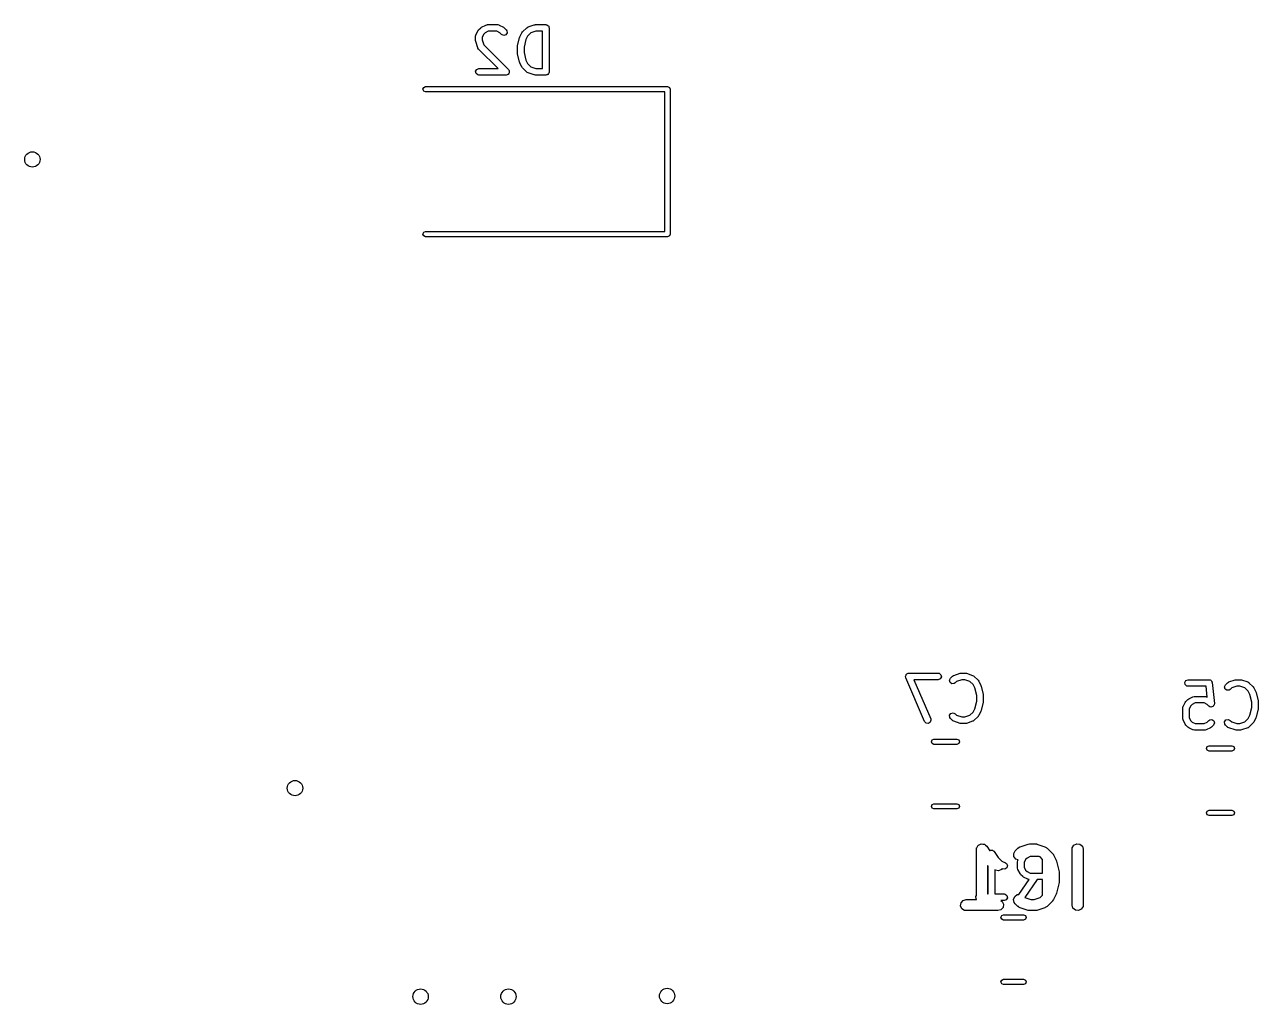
# Model space of a CAD drawing. Extents: x 0.32 to 2.87, y 0.28 to 2.12.
# Drawn here: x 0.393 to 1.499, y 1.242 to 2.121 of the extents above; entities that cross this region are included whole.
import ezdxf

# ---------------------------------------------------------------- set-up
doc = ezdxf.new("R2010")
doc.units = 0
doc.header["$MEASUREMENT"] = 0
doc.layers.add('BLACK', color=7, linetype='CONTINUOUS')

msp = doc.modelspace()

# ---------------------------------------------------------------- linework, layer by layer
at = {"layer": 'BLACK', "linetype": 'CONTINUOUS'}
for p, q in [((0.797626, 2.11174), (0.799501, 2.11549)), ((0.799501, 2.11549), (0.800027, 2.1162)), ((0.800027, 2.1162), (0.800054, 2.11626)), ((0.800054, 2.11626), (0.801929, 2.11813)), ((0.801929, 2.11813), (0.802652, 2.11864)), ((0.802652, 2.11864), (0.802696, 2.11869)), ((0.802696, 2.11869), (0.806446, 2.12056)), ((0.804569, 2.11242), (0.80322, 2.10972)), ((0.805766, 2.11362), (0.804569, 2.11242)), ((0.808463, 2.11497), (0.805766, 2.11362)), ((0.806446, 2.12056), (0.807429, 2.12085)), ((0.807429, 2.12085), (0.8076, 2.12081)), ((0.8076, 2.12081), (0.807766, 2.12087)), ((0.807766, 2.12087), (0.81714, 2.12087)), ((0.816443, 2.11497), (0.808463, 2.11497)), ((0.81914, 2.11362), (0.816443, 2.11497)), ((0.81714, 2.12087), (0.81815, 2.1207)), ((0.81815, 2.1207), (0.818285, 2.12058)), ((0.818285, 2.12058), (0.818461, 2.12056)), ((0.818461, 2.12056), (0.82221, 2.11869)), ((0.820676, 2.11208), (0.81914, 2.11362)), ((0.82221, 2.11869), (0.822919, 2.11816)), ((0.822919, 2.11816), (0.822977, 2.11813)), ((0.822977, 2.11813), (0.824852, 2.11626)), ((0.825616, 2.11341), (0.824458, 2.11175)), ((0.824852, 2.11626), (0.82544, 2.11542)), ((0.82544, 2.11542), (0.825616, 2.11341)), ((0.836996, 2.10987), (0.838871, 2.11362)), ((0.838871, 2.11362), (0.839397, 2.11433)), ((0.839397, 2.11433), (0.839424, 2.11438)), ((0.839424, 2.11438), (0.843174, 2.11813)), ((0.843174, 2.11813), (0.844014, 2.11872)), ((0.846856, 2.11346), (0.843939, 2.11055)), ((0.844014, 2.11872), (0.84419, 2.11874)), ((0.84419, 2.11874), (0.844328, 2.11885)), ((0.844328, 2.11885), (0.849952, 2.12072)), ((0.851365, 2.11497), (0.846856, 2.11346)), ((0.849952, 2.12072), (0.850825, 2.12085)), ((0.850825, 2.12085), (0.850886, 2.12087)), ((0.850886, 2.12087), (0.86026, 2.12087)), ((0.857307, 2.11497), (0.851365, 2.11497)), ((0.857307, 2.0815), (0.857307, 2.11497)), ((0.86026, 2.12087), (0.860643, 2.12081)), ((0.860643, 2.12081), (0.860772, 2.12083)), ((0.860772, 2.12083), (0.860886, 2.12076)), ((0.860886, 2.12076), (0.86127, 2.1207)), ((0.86127, 2.1207), (0.861857, 2.1202)), ((0.861857, 2.1202), (0.862522, 2.11982)), ((0.862522, 2.11982), (0.862613, 2.11957)), ((0.862613, 2.11957), (0.862817, 2.1194)), ((0.862817, 2.1194), (0.86295, 2.11864)), ((0.86295, 2.11864), (0.863212, 2.11792)), ((0.863212, 2.11792), (0.863212, 2.07855)), ((0.797314, 2.11042), (0.797492, 2.11143)), ((0.797314, 2.10667), (0.797314, 2.11042)), ((0.797336, 2.10661), (0.797314, 2.10667)), ((0.797466, 2.10574), (0.797336, 2.10661)), ((0.799341, 2.10011), (0.797466, 2.10574)), ((0.797492, 2.11143), (0.797606, 2.11157)), ((0.797606, 2.11157), (0.797626, 2.11174)), ((0.80322, 2.10972), (0.80322, 2.10715)), ((0.80322, 2.10715), (0.804723, 2.10264)), ((0.804723, 2.10264), (0.826727, 2.08064)), ((0.822507, 2.11123), (0.820676, 2.11208)), ((0.824458, 2.11175), (0.822507, 2.11123)), ((0.83481, 2.10105), (0.834912, 2.10163)), ((0.834898, 2.10176), (0.836773, 2.10926)), ((0.834912, 2.10163), (0.834898, 2.10176)), ((0.836773, 2.10926), (0.83698, 2.10973)), ((0.83698, 2.10973), (0.836996, 2.10987)), ((0.842423, 2.10752), (0.840715, 2.10068)), ((0.843939, 2.11055), (0.842423, 2.10752)), ((0.79945, 2.09998), (0.799341, 2.10011)), ((0.799466, 2.0998), (0.79945, 2.09998)), ((0.800054, 2.09896), (0.799466, 2.0998)), ((0.81751, 2.0815), (0.800054, 2.09896)), ((0.83481, 2.09542), (0.83481, 2.10105)), ((0.834856, 2.0953), (0.83481, 2.09542)), ((0.834898, 2.09471), (0.834856, 2.0953)), ((0.836773, 2.08721), (0.834898, 2.09471)), ((0.840715, 2.10068), (0.840715, 2.09579)), ((0.840715, 2.09579), (0.842423, 2.08895)), ((0.797359, 2.07906), (0.798369, 2.08081)), ((0.79771, 2.07707), (0.797359, 2.07906)), ((0.798369, 2.08081), (0.800267, 2.0815)), ((0.800267, 2.0815), (0.81751, 2.0815)), ((0.826727, 2.08064), (0.827097, 2.08011)), ((0.827097, 2.08011), (0.827196, 2.08003)), ((0.827196, 2.08003), (0.82721, 2.07995)), ((0.82721, 2.07995), (0.827315, 2.0798)), ((0.827315, 2.0798), (0.827393, 2.07891)), ((0.836851, 2.08709), (0.836773, 2.08721)), ((0.836996, 2.0866), (0.836851, 2.08709)), ((0.838871, 2.08285), (0.836996, 2.0866)), ((0.838918, 2.08281), (0.838871, 2.08285)), ((0.839424, 2.08209), (0.838918, 2.08281)), ((0.843174, 2.07834), (0.839424, 2.08209)), ((0.842423, 2.08895), (0.843939, 2.08592)), ((0.843939, 2.08592), (0.846857, 2.08301)), ((0.846857, 2.08301), (0.851365, 2.0815)), ((0.851365, 2.0815), (0.857307, 2.0815)), ((0.799257, 2.07578), (0.79771, 2.07707)), ((0.800267, 2.0756), (0.799257, 2.07578)), ((0.824639, 2.0756), (0.800267, 2.0756)), ((0.825474, 2.0759), (0.824639, 2.0756)), ((0.826333, 2.07613), (0.825474, 2.0759)), ((0.82641, 2.07624), (0.826333, 2.07613)), ((0.826537, 2.07629), (0.82641, 2.07624)), ((0.826981, 2.07706), (0.826537, 2.07629)), ((0.827491, 2.07779), (0.826981, 2.07706)), ((0.827393, 2.07891), (0.827547, 2.07804)), ((0.827547, 2.07804), (0.827479, 2.07792)), ((0.827479, 2.07792), (0.827491, 2.07779)), ((0.843334, 2.07826), (0.843174, 2.07834)), ((0.843426, 2.07811), (0.843334, 2.07826)), ((0.844328, 2.07762), (0.843426, 2.07811)), ((0.849952, 2.07575), (0.844328, 2.07762)), ((0.850016, 2.07575), (0.849952, 2.07575)), ((0.850886, 2.0756), (0.850016, 2.07575)), ((0.86026, 2.0756), (0.850886, 2.0756)), ((0.86098, 2.07586), (0.86026, 2.0756)), ((0.861736, 2.07599), (0.86098, 2.07586)), ((0.861907, 2.0762), (0.861736, 2.07599)), ((0.862158, 2.07629), (0.861907, 2.0762)), ((0.862541, 2.07695), (0.862158, 2.07629)), ((0.863034, 2.07754), (0.862541, 2.07695)), ((0.863102, 2.07792), (0.863034, 2.07754)), ((0.863168, 2.07804), (0.863102, 2.07792)), ((0.863212, 2.07855), (0.863145, 2.07817)), ((0.863145, 2.07817), (0.863168, 2.07804)), ((0.750098, 2.06299), (0.75079, 2.06466)), ((0.75079, 2.06132), (0.750098, 2.06299)), ((0.75079, 2.06466), (0.752461, 2.06535)), ((0.752461, 2.06063), (0.75079, 2.06132)), ((0.752461, 2.06535), (0.96939, 2.06535)), ((0.967028, 2.06063), (0.752461, 2.06063)), ((0.967028, 1.93543), (0.967028, 2.06063)), ((0.96939, 2.06535), (0.97106, 2.06466)), ((0.97106, 2.06466), (0.971752, 2.06299)), ((0.971752, 2.06299), (0.971752, 1.93307)), ((0.75079, 1.93474), (0.752461, 1.93543)), ((0.752461, 1.93543), (0.967028, 1.93543)), ((0.750098, 1.93307), (0.75079, 1.93474)), ((0.75079, 1.9314), (0.750098, 1.93307)), ((0.752461, 1.93071), (0.75079, 1.9314)), ((0.96939, 1.93071), (0.752461, 1.93071)), ((0.97106, 1.9314), (0.96939, 1.93071)), ((0.971752, 1.93307), (0.97106, 1.9314)), ((1.18279, 1.53694), (1.18313, 1.53753)), ((1.18313, 1.53753), (1.18333, 1.53819)), ((1.18333, 1.53819), (1.18362, 1.53838)), ((1.18362, 1.53838), (1.1838, 1.53869)), ((1.1838, 1.53869), (1.18444, 1.53892)), ((1.18444, 1.53892), (1.18502, 1.5393)), ((1.18502, 1.5393), (1.18537, 1.53926)), ((1.18537, 1.53926), (1.1857, 1.53938)), ((1.1857, 1.53938), (1.21194, 1.53938)), ((1.21194, 1.53938), (1.21295, 1.5392)), ((1.21295, 1.5392), (1.2145, 1.5379)), ((1.2145, 1.5379), (1.21485, 1.53591)), ((1.22485, 1.53664), (1.22569, 1.53723)), ((1.22569, 1.53723), (1.22587, 1.53724)), ((1.22587, 1.53724), (1.22601, 1.53735)), ((1.22601, 1.53735), (1.23163, 1.53923)), ((1.23163, 1.53923), (1.2325, 1.53936)), ((1.2325, 1.53936), (1.23256, 1.53938)), ((1.23256, 1.53938), (1.23631, 1.53938)), ((1.23631, 1.53938), (1.23718, 1.53922)), ((1.23718, 1.53922), (1.23725, 1.53923)), ((1.23725, 1.53923), (1.24287, 1.53735)), ((1.24287, 1.53735), (1.24377, 1.53686)), ((1.18275, 1.53626), (1.18285, 1.53659)), ((1.18298, 1.53526), (1.18275, 1.53626)), ((1.18285, 1.53659), (1.18279, 1.53694)), ((1.19985, 1.49589), (1.18298, 1.53526)), ((1.21194, 1.53347), (1.19017, 1.53347)), ((1.19017, 1.53347), (1.20528, 1.49822)), ((1.21384, 1.53416), (1.21194, 1.53347)), ((1.21485, 1.53591), (1.21384, 1.53416)), ((1.22212, 1.53293), (1.22298, 1.53476)), ((1.22265, 1.53098), (1.22212, 1.53293)), ((1.2243, 1.52982), (1.22265, 1.53098)), ((1.22298, 1.53476), (1.22485, 1.53664)), ((1.22631, 1.53), (1.2243, 1.52982)), ((1.22715, 1.53059), (1.22631, 1.53)), ((1.22854, 1.53197), (1.22715, 1.53059)), ((1.23304, 1.53347), (1.22854, 1.53197)), ((1.23584, 1.53347), (1.23304, 1.53347)), ((1.24034, 1.53197), (1.23584, 1.53347)), ((1.24326, 1.52905), (1.24034, 1.53197)), ((1.24478, 1.52602), (1.24326, 1.52905)), ((1.24377, 1.53686), (1.24387, 1.53671)), ((1.24387, 1.53671), (1.24403, 1.53664)), ((1.24403, 1.53664), (1.24778, 1.53289)), ((1.24778, 1.53289), (1.24828, 1.53216)), ((1.24828, 1.53216), (1.24833, 1.53212)), ((1.24833, 1.53212), (1.2502, 1.52837)), ((1.2502, 1.52837), (1.25035, 1.52788)), ((1.25035, 1.52788), (1.25043, 1.52777)), ((1.25043, 1.52777), (1.2523, 1.52027)), ((1.43309, 1.53103), (1.4341, 1.53278)), ((1.43344, 1.52904), (1.43309, 1.53103)), ((1.43499, 1.52774), (1.43344, 1.52904)), ((1.4341, 1.53278), (1.436, 1.53347)), ((1.436, 1.52757), (1.43499, 1.52774)), ((1.436, 1.53347), (1.45475, 1.53347)), ((1.45208, 1.52757), (1.436, 1.52757)), ((1.45305, 1.51779), (1.45208, 1.52757)), ((1.45475, 1.53347), (1.4549, 1.53344)), ((1.4549, 1.53344), (1.45497, 1.53346)), ((1.45497, 1.53346), (1.45508, 1.53341)), ((1.45508, 1.53341), (1.45576, 1.53329)), ((1.45576, 1.53329), (1.45624, 1.53289)), ((1.45624, 1.53289), (1.45681, 1.53263)), ((1.45681, 1.53263), (1.45699, 1.53226)), ((1.45699, 1.53226), (1.4573, 1.532)), ((1.4573, 1.532), (1.45741, 1.53138)), ((1.45741, 1.53138), (1.45769, 1.53081)), ((1.45769, 1.53081), (1.45956, 1.51207)), ((1.46868, 1.52703), (1.46953, 1.52886)), ((1.4692, 1.52508), (1.46868, 1.52703)), ((1.46953, 1.52886), (1.47141, 1.53073)), ((1.47141, 1.53073), (1.47225, 1.53132)), ((1.47225, 1.53132), (1.47242, 1.53134)), ((1.47242, 1.53134), (1.47256, 1.53145)), ((1.47256, 1.53145), (1.47819, 1.53332)), ((1.47509, 1.52606), (1.47371, 1.52468)), ((1.4796, 1.52757), (1.47509, 1.52606)), ((1.47819, 1.53332), (1.47906, 1.53345)), ((1.47906, 1.53345), (1.47912, 1.53347)), ((1.47912, 1.53347), (1.48287, 1.53347)), ((1.48239, 1.52757), (1.4796, 1.52757)), ((1.4869, 1.52606), (1.48239, 1.52757)), ((1.48287, 1.53347), (1.48374, 1.53332)), ((1.48374, 1.53332), (1.4838, 1.53332)), ((1.4838, 1.53332), (1.48943, 1.53145)), ((1.48982, 1.52315), (1.4869, 1.52606)), ((1.48943, 1.53145), (1.49033, 1.53096)), ((1.49033, 1.53096), (1.49042, 1.53081)), ((1.49042, 1.53081), (1.49058, 1.53073)), ((1.49058, 1.53073), (1.49433, 1.52698)), ((1.49433, 1.52698), (1.49484, 1.52626)), ((1.49484, 1.52626), (1.49488, 1.52622)), ((1.49488, 1.52622), (1.49676, 1.52247)), ((1.24648, 1.51919), (1.24478, 1.52602)), ((1.24648, 1.51429), (1.24648, 1.51919)), ((1.2523, 1.52027), (1.25234, 1.51968)), ((1.25234, 1.51968), (1.25239, 1.51955)), ((1.25239, 1.51955), (1.25239, 1.51393)), ((1.43391, 1.51386), (1.43579, 1.51573)), ((1.43579, 1.51573), (1.43651, 1.51624)), ((1.43651, 1.51624), (1.43655, 1.51629)), ((1.43655, 1.51629), (1.4403, 1.51816)), ((1.4403, 1.51816), (1.44129, 1.51845)), ((1.44129, 1.51845), (1.44146, 1.51841)), ((1.44146, 1.51841), (1.44162, 1.51847)), ((1.44162, 1.51847), (1.451, 1.51847)), ((1.451, 1.51847), (1.45201, 1.5183)), ((1.45201, 1.5183), (1.45214, 1.51818)), ((1.45214, 1.51818), (1.45232, 1.51816)), ((1.45232, 1.51816), (1.45305, 1.51779)), ((1.47086, 1.52392), (1.4692, 1.52508)), ((1.47287, 1.52409), (1.47086, 1.52392)), ((1.47371, 1.52468), (1.47287, 1.52409)), ((1.49133, 1.52011), (1.48982, 1.52315)), ((1.49304, 1.51328), (1.49133, 1.52011)), ((1.49676, 1.52247), (1.4969, 1.52198)), ((1.4969, 1.52198), (1.49698, 1.52186)), ((1.49698, 1.52186), (1.49886, 1.51436)), ((1.24034, 1.50151), (1.24326, 1.50443)), ((1.24326, 1.50443), (1.24478, 1.50746)), ((1.24478, 1.50746), (1.24648, 1.51429)), ((1.2502, 1.50511), (1.24833, 1.50136)), ((1.25022, 1.50525), (1.2502, 1.50511)), ((1.25043, 1.50571), (1.25022, 1.50525)), ((1.2523, 1.51321), (1.25043, 1.50571)), ((1.25239, 1.51393), (1.25229, 1.51335)), ((1.25229, 1.51335), (1.2523, 1.51321)), ((1.43117, 1.50802), (1.43135, 1.50903)), ((1.43117, 1.49865), (1.43117, 1.50802)), ((1.43135, 1.50903), (1.43146, 1.50917)), ((1.43146, 1.50917), (1.43148, 1.50934)), ((1.43148, 1.50934), (1.43336, 1.51309)), ((1.43336, 1.51309), (1.43389, 1.5138)), ((1.43389, 1.5138), (1.43391, 1.51386)), ((1.43843, 1.51002), (1.43708, 1.50732)), ((1.43708, 1.50732), (1.43708, 1.49934)), ((1.43962, 1.51122), (1.43843, 1.51002)), ((1.44232, 1.51257), (1.43962, 1.51122)), ((1.4503, 1.51257), (1.44232, 1.51257)), ((1.453, 1.51122), (1.4503, 1.51257)), ((1.45453, 1.50968), (1.453, 1.51122)), ((1.45455, 1.50968), (1.45453, 1.50968)), ((1.45456, 1.50966), (1.45455, 1.50968)), ((1.45547, 1.50925), (1.45456, 1.50966)), ((1.45637, 1.50883), (1.45547, 1.50925)), ((1.45638, 1.50883), (1.45637, 1.50883)), ((1.4564, 1.50883), (1.45638, 1.50883)), ((1.45736, 1.5091), (1.4564, 1.50883)), ((1.45832, 1.50935), (1.45736, 1.5091)), ((1.45833, 1.50937), (1.45832, 1.50935)), ((1.45835, 1.50937), (1.45833, 1.50937)), ((1.45891, 1.5102), (1.45835, 1.50937)), ((1.45947, 1.51101), (1.45891, 1.5102)), ((1.45948, 1.51104), (1.45947, 1.51103)), ((1.45947, 1.51103), (1.45947, 1.51101)), ((1.45956, 1.51207), (1.45948, 1.51104)), ((1.49133, 1.50155), (1.49304, 1.50839)), ((1.49304, 1.50839), (1.49304, 1.51328)), ((1.49886, 1.50731), (1.49698, 1.49981)), ((1.49895, 1.50802), (1.49884, 1.50744)), ((1.49884, 1.50744), (1.49886, 1.50731)), ((1.49886, 1.51436), (1.4989, 1.51377)), ((1.4989, 1.51377), (1.49895, 1.51365)), ((1.49895, 1.51365), (1.49895, 1.50802)), ((1.20124, 1.49442), (1.19985, 1.49589)), ((1.20324, 1.49418), (1.20124, 1.49442)), ((1.20493, 1.49529), (1.20324, 1.49418)), ((1.20552, 1.49722), (1.20493, 1.49529)), ((1.20528, 1.49822), (1.20552, 1.49722)), ((1.22221, 1.50157), (1.22337, 1.50322)), ((1.22239, 1.49956), (1.22221, 1.50157)), ((1.22298, 1.49872), (1.22239, 1.49956)), ((1.22485, 1.49684), (1.22298, 1.49872)), ((1.22337, 1.50322), (1.22532, 1.50375)), ((1.22501, 1.49677), (1.22485, 1.49684)), ((1.2251, 1.49662), (1.22501, 1.49677)), ((1.22601, 1.49613), (1.2251, 1.49662)), ((1.22532, 1.50375), (1.22715, 1.50289)), ((1.23163, 1.49425), (1.22601, 1.49613)), ((1.22715, 1.50289), (1.22854, 1.50151)), ((1.22854, 1.50151), (1.23304, 1.50001)), ((1.2317, 1.49425), (1.23163, 1.49425)), ((1.23256, 1.4941), (1.2317, 1.49425)), ((1.23631, 1.4941), (1.23256, 1.4941)), ((1.23304, 1.50001), (1.23584, 1.50001)), ((1.23584, 1.50001), (1.24034, 1.50151)), ((1.23637, 1.49412), (1.23631, 1.4941)), ((1.23725, 1.49425), (1.23637, 1.49412)), ((1.24287, 1.49613), (1.23725, 1.49425)), ((1.24301, 1.49624), (1.24287, 1.49613)), ((1.24319, 1.49625), (1.24301, 1.49624)), ((1.24403, 1.49684), (1.24319, 1.49625)), ((1.24778, 1.50059), (1.24403, 1.49684)), ((1.2478, 1.50065), (1.24778, 1.50059)), ((1.24833, 1.50136), (1.2478, 1.50065)), ((1.43123, 1.49848), (1.43117, 1.49865)), ((1.43119, 1.49831), (1.43123, 1.49848)), ((1.43148, 1.49733), (1.43119, 1.49831)), ((1.43336, 1.49358), (1.43148, 1.49733)), ((1.43341, 1.49353), (1.43336, 1.49358)), ((1.43391, 1.49281), (1.43341, 1.49353)), ((1.43708, 1.49934), (1.43843, 1.49665)), ((1.43843, 1.49665), (1.43962, 1.49545)), ((1.43962, 1.49545), (1.44232, 1.4941)), ((1.44232, 1.4941), (1.4503, 1.4941)), ((1.4503, 1.4941), (1.453, 1.49545)), ((1.453, 1.49545), (1.45453, 1.49699)), ((1.45453, 1.49699), (1.45537, 1.49757)), ((1.45537, 1.49757), (1.45739, 1.49775)), ((1.45739, 1.49775), (1.45904, 1.49659)), ((1.45956, 1.49464), (1.45871, 1.49281)), ((1.45904, 1.49659), (1.45956, 1.49464)), ((1.46877, 1.49566), (1.46993, 1.49732)), ((1.46894, 1.49365), (1.46877, 1.49566)), ((1.46953, 1.49281), (1.46894, 1.49365)), ((1.46993, 1.49732), (1.47188, 1.49784)), ((1.47188, 1.49784), (1.47371, 1.49699)), ((1.47371, 1.49699), (1.47509, 1.4956)), ((1.47509, 1.4956), (1.4796, 1.4941)), ((1.4796, 1.4941), (1.48239, 1.4941)), ((1.48239, 1.4941), (1.4869, 1.4956)), ((1.4869, 1.4956), (1.48982, 1.49852)), ((1.48982, 1.49852), (1.49133, 1.50155)), ((1.49433, 1.49469), (1.49058, 1.49094)), ((1.49436, 1.49474), (1.49433, 1.49469)), ((1.49488, 1.49545), (1.49436, 1.49474)), ((1.49676, 1.4992), (1.49488, 1.49545)), ((1.49677, 1.49934), (1.49676, 1.4992)), ((1.49698, 1.49981), (1.49677, 1.49934)), ((1.43579, 1.49094), (1.43391, 1.49281)), ((1.43585, 1.49091), (1.43579, 1.49094)), ((1.43655, 1.49038), (1.43585, 1.49091)), ((1.4403, 1.48851), (1.43655, 1.49038)), ((1.44048, 1.48849), (1.4403, 1.48851)), ((1.44061, 1.48837), (1.44048, 1.48849)), ((1.44162, 1.4882), (1.44061, 1.48837)), ((1.451, 1.4882), (1.44162, 1.4882)), ((1.45116, 1.48826), (1.451, 1.4882)), ((1.45134, 1.48822), (1.45116, 1.48826)), ((1.45232, 1.48851), (1.45134, 1.48822)), ((1.45607, 1.49038), (1.45232, 1.48851)), ((1.45611, 1.49043), (1.45607, 1.49038)), ((1.45684, 1.49094), (1.45611, 1.49043)), ((1.45871, 1.49281), (1.45684, 1.49094)), ((1.47141, 1.49094), (1.46953, 1.49281)), ((1.47157, 1.49086), (1.47141, 1.49094)), ((1.47166, 1.49071), (1.47157, 1.49086)), ((1.47256, 1.49022), (1.47166, 1.49071)), ((1.47819, 1.48835), (1.47256, 1.49022)), ((1.47825, 1.48835), (1.47819, 1.48835)), ((1.47912, 1.4882), (1.47825, 1.48835)), ((1.48287, 1.4882), (1.47912, 1.4882)), ((1.48293, 1.48822), (1.48287, 1.4882)), ((1.4838, 1.48835), (1.48293, 1.48822)), ((1.48943, 1.49022), (1.4838, 1.48835)), ((1.48957, 1.49033), (1.48943, 1.49022)), ((1.48974, 1.49035), (1.48957, 1.49033)), ((1.49058, 1.49094), (1.48974, 1.49035)), ((1.20586, 1.47776), (1.20655, 1.47943)), ((1.20655, 1.47609), (1.20586, 1.47776)), ((1.20655, 1.47943), (1.20822, 1.48012)), ((1.20822, 1.47539), (1.20655, 1.47609)), ((1.20822, 1.48012), (1.22879, 1.48012)), ((1.22879, 1.47539), (1.20822, 1.47539)), ((1.22879, 1.48012), (1.23046, 1.47943)), ((1.23046, 1.47609), (1.22879, 1.47539)), ((1.23046, 1.47943), (1.23115, 1.47776)), ((1.23115, 1.47776), (1.23046, 1.47609)), ((1.45241, 1.47185), (1.4531, 1.47352)), ((1.4531, 1.47018), (1.45241, 1.47185)), ((1.4531, 1.47352), (1.45477, 1.47421)), ((1.45477, 1.47421), (1.47534, 1.47421)), ((1.47534, 1.47421), (1.47701, 1.47352)), ((1.47701, 1.47352), (1.47771, 1.47185)), ((1.47771, 1.47185), (1.47701, 1.47018)), ((1.45477, 1.46949), (1.4531, 1.47018)), ((1.47534, 1.46949), (1.45477, 1.46949)), ((1.47701, 1.47018), (1.47534, 1.46949)), ((1.20586, 1.41988), (1.20655, 1.42155)), ((1.20655, 1.41821), (1.20586, 1.41988)), ((1.20655, 1.42155), (1.20822, 1.42224)), ((1.20822, 1.41752), (1.20655, 1.41821)), ((1.20822, 1.42224), (1.22879, 1.42224)), ((1.22879, 1.41752), (1.20822, 1.41752)), ((1.22879, 1.42224), (1.23046, 1.42155)), ((1.23046, 1.41821), (1.22879, 1.41752)), ((1.23046, 1.42155), (1.23115, 1.41988)), ((1.23115, 1.41988), (1.23046, 1.41821)), ((1.45241, 1.41398), (1.4531, 1.41565)), ((1.4531, 1.41565), (1.45477, 1.41634)), ((1.45477, 1.41634), (1.47534, 1.41634)), ((1.47534, 1.41634), (1.47701, 1.41565)), ((1.47701, 1.41565), (1.47771, 1.41398)), ((1.4531, 1.41231), (1.45241, 1.41398)), ((1.45477, 1.41161), (1.4531, 1.41231)), ((1.47534, 1.41161), (1.45477, 1.41161)), ((1.47701, 1.41231), (1.47534, 1.41161)), ((1.47771, 1.41398), (1.47701, 1.41231)), ((1.24628, 1.38133), (1.24646, 1.38258)), ((1.24646, 1.38265), (1.24648, 1.38268)), ((1.24646, 1.38258), (1.24646, 1.38265)), ((1.24648, 1.38268), (1.24649, 1.38273)), ((1.24649, 1.38273), (1.24723, 1.38389)), ((1.24723, 1.38389), (1.24795, 1.38505)), ((1.24795, 1.38505), (1.24799, 1.38507)), ((1.24799, 1.38507), (1.24801, 1.3851)), ((1.24801, 1.3851), (1.24925, 1.38567)), ((1.24925, 1.38567), (1.25049, 1.38626)), ((1.25049, 1.38626), (1.25053, 1.38626)), ((1.25053, 1.38626), (1.25057, 1.38628)), ((1.25057, 1.38628), (1.25193, 1.38608)), ((1.25193, 1.38608), (1.25328, 1.38591)), ((1.25328, 1.38591), (1.25332, 1.38588)), ((1.25332, 1.38588), (1.25336, 1.38587)), ((1.25336, 1.38587), (1.2544, 1.38498)), ((1.2544, 1.38498), (1.25544, 1.3841)), ((1.25544, 1.3841), (1.25814, 1.38005)), ((1.28108, 1.3801), (1.28346, 1.38248)), ((1.28346, 1.38248), (1.2846, 1.38333)), ((1.2846, 1.38333), (1.28505, 1.38343)), ((1.28505, 1.38343), (1.28542, 1.38369)), ((1.28542, 1.38369), (1.29256, 1.38607)), ((1.29256, 1.38607), (1.29396, 1.38632)), ((1.29396, 1.38632), (1.29405, 1.3863)), ((1.29405, 1.3863), (1.29414, 1.38633)), ((1.29414, 1.38633), (1.2989, 1.38633)), ((1.2989, 1.38633), (1.30031, 1.38612)), ((1.30031, 1.38612), (1.30039, 1.38607)), ((1.30039, 1.38607), (1.30048, 1.38607)), ((1.30048, 1.38607), (1.30763, 1.38369)), ((1.30763, 1.38369), (1.3089, 1.38305)), ((1.3089, 1.38305), (1.30918, 1.3827)), ((1.30918, 1.3827), (1.30958, 1.38248)), ((1.30958, 1.38248), (1.31434, 1.37772)), ((1.332, 1.38133), (1.3322, 1.38273)), ((1.3322, 1.38273), (1.33372, 1.3851)), ((1.33372, 1.3851), (1.33629, 1.38628)), ((1.33629, 1.38628), (1.33908, 1.38587)), ((1.33908, 1.38587), (1.3412, 1.38403)), ((1.3412, 1.38403), (1.342, 1.38133)), ((1.24628, 1.33994), (1.24628, 1.38133)), ((1.25814, 1.38005), (1.25837, 1.38032)), ((1.25837, 1.38032), (1.25853, 1.38035)), ((1.25853, 1.38035), (1.25866, 1.38047)), ((1.25866, 1.38047), (1.25951, 1.38052)), ((1.25951, 1.38052), (1.26036, 1.38067)), ((1.26036, 1.38067), (1.2605, 1.38059)), ((1.2605, 1.38059), (1.26067, 1.3806)), ((1.26067, 1.3806), (1.26136, 1.38009)), ((1.26136, 1.38009), (1.2621, 1.37966)), ((1.2621, 1.37966), (1.26216, 1.3795)), ((1.26216, 1.3795), (1.2623, 1.3794)), ((1.2623, 1.3794), (1.26589, 1.37402)), ((1.26589, 1.37402), (1.26909, 1.37082)), ((1.27973, 1.37763), (1.28108, 1.3801)), ((1.27993, 1.37482), (1.27973, 1.37763)), ((1.28162, 1.37256), (1.27993, 1.37482)), ((1.28357, 1.37183), (1.28162, 1.37256)), ((1.28314, 1.37026), (1.28331, 1.37127)), ((1.28331, 1.37127), (1.28343, 1.37141)), ((1.28343, 1.37141), (1.28345, 1.37158)), ((1.28345, 1.37158), (1.28357, 1.37183)), ((1.29039, 1.37226), (1.28904, 1.36957)), ((1.29159, 1.37346), (1.29039, 1.37226)), ((1.29429, 1.37481), (1.29159, 1.37346)), ((1.30264, 1.37481), (1.29429, 1.37481)), ((1.30335, 1.37457), (1.30264, 1.37481)), ((1.30563, 1.37229), (1.30335, 1.37457)), ((1.30563, 1.36009), (1.30563, 1.37229)), ((1.31434, 1.37772), (1.3152, 1.37658)), ((1.3152, 1.37658), (1.31522, 1.37649)), ((1.31522, 1.37649), (1.31528, 1.37642)), ((1.31528, 1.37642), (1.31766, 1.37166)), ((1.31766, 1.37166), (1.31795, 1.37079)), ((1.332, 1.33133), (1.332, 1.38133)), ((1.342, 1.38133), (1.342, 1.33133)), ((1.25689, 1.36627), (1.25628, 1.36687)), ((1.25628, 1.36687), (1.25628, 1.34135)), ((1.25689, 1.34135), (1.25689, 1.36627)), ((1.26333, 1.36257), (1.2628, 1.36284)), ((1.2628, 1.36284), (1.2628, 1.34135)), ((1.26611, 1.36207), (1.26333, 1.36257)), ((1.26871, 1.36315), (1.26611, 1.36207)), ((1.26936, 1.36408), (1.26871, 1.36315)), ((1.26909, 1.37082), (1.27241, 1.36916)), ((1.26977, 1.36387), (1.26936, 1.36408)), ((1.27178, 1.36364), (1.26977, 1.36387)), ((1.27346, 1.36476), (1.27178, 1.36364)), ((1.27241, 1.36916), (1.27324, 1.36854)), ((1.27324, 1.36854), (1.27404, 1.36669)), ((1.27404, 1.36669), (1.27346, 1.36476)), ((1.28314, 1.36464), (1.28314, 1.37026)), ((1.2832, 1.36447), (1.28314, 1.36464)), ((1.28316, 1.3643), (1.2832, 1.36447)), ((1.28345, 1.36332), (1.28316, 1.3643)), ((1.28532, 1.35957), (1.28345, 1.36332)), ((1.28904, 1.36957), (1.28904, 1.36534)), ((1.28904, 1.36534), (1.29039, 1.36264)), ((1.29039, 1.36264), (1.29159, 1.36144)), ((1.29159, 1.36144), (1.29429, 1.36009)), ((1.31795, 1.37079), (1.31804, 1.37063)), ((1.31804, 1.37063), (1.32042, 1.36111)), ((1.32042, 1.36111), (1.32053, 1.36003)), ((1.28422, 1.34087), (1.29355, 1.3542)), ((1.28537, 1.35953), (1.28532, 1.35957)), ((1.28588, 1.3588), (1.28537, 1.35953)), ((1.28775, 1.35693), (1.28588, 1.3588)), ((1.28781, 1.3569), (1.28775, 1.35693)), ((1.28852, 1.35637), (1.28781, 1.3569)), ((1.29227, 1.3545), (1.28852, 1.35637)), ((1.30075, 1.35419), (1.28957, 1.33821)), ((1.29244, 1.35448), (1.29227, 1.3545)), ((1.29258, 1.35437), (1.29244, 1.35448)), ((1.29355, 1.3542), (1.29258, 1.35437)), ((1.29429, 1.36009), (1.30563, 1.36009)), ((1.30563, 1.35419), (1.30075, 1.35419)), ((1.30563, 1.34037), (1.30563, 1.35419)), ((1.32042, 1.35154), (1.31804, 1.34202)), ((1.32057, 1.35275), (1.32042, 1.35168)), ((1.32042, 1.35168), (1.32042, 1.35154)), ((1.32053, 1.36003), (1.32057, 1.3599)), ((1.32057, 1.3599), (1.32057, 1.35275)), ((1.24569, 1.33891), (1.24628, 1.33994)), ((1.24604, 1.33692), (1.24569, 1.33891)), ((1.25628, 1.34135), (1.25689, 1.34135)), ((1.2628, 1.34135), (1.27109, 1.34135)), ((1.27109, 1.34135), (1.2721, 1.34117)), ((1.2721, 1.34117), (1.27365, 1.33987)), ((1.27365, 1.33987), (1.274, 1.33788)), ((1.27963, 1.33644), (1.28061, 1.33908)), ((1.28061, 1.33908), (1.28287, 1.34077)), ((1.28287, 1.34077), (1.28422, 1.34087)), ((1.28957, 1.33821), (1.2897, 1.33808)), ((1.2897, 1.33808), (1.29495, 1.33633)), ((1.29809, 1.33633), (1.30335, 1.33808)), ((1.30335, 1.33808), (1.30563, 1.34037)), ((1.31766, 1.34099), (1.31528, 1.33623)), ((1.31769, 1.34117), (1.31766, 1.34099)), ((1.31804, 1.34202), (1.31769, 1.34117)), ((1.23205, 1.33061), (1.23245, 1.3334)), ((1.23322, 1.32805), (1.23205, 1.33061)), ((1.23245, 1.3334), (1.2343, 1.33553)), ((1.23559, 1.32653), (1.23322, 1.32805)), ((1.2343, 1.33553), (1.237, 1.33633)), ((1.237, 1.33633), (1.24628, 1.33633)), ((1.24628, 1.33671), (1.24604, 1.33692)), ((1.24628, 1.33633), (1.24628, 1.33671)), ((1.26827, 1.32712), (1.26557, 1.32633)), ((1.27109, 1.33544), (1.26804, 1.33544)), ((1.26804, 1.33544), (1.26935, 1.3346)), ((1.27012, 1.32925), (1.26827, 1.32712)), ((1.26935, 1.3346), (1.27052, 1.33204)), ((1.27052, 1.33204), (1.27012, 1.32925)), ((1.27299, 1.33613), (1.27109, 1.33544)), ((1.274, 1.33788), (1.27299, 1.33613)), ((1.28023, 1.33369), (1.27963, 1.33644)), ((1.28108, 1.33255), (1.28023, 1.33369)), ((1.28346, 1.33017), (1.28108, 1.33255)), ((1.28386, 1.32995), (1.28346, 1.33017)), ((1.28414, 1.3296), (1.28386, 1.32995)), ((1.28542, 1.32896), (1.28414, 1.3296)), ((1.29256, 1.32658), (1.28542, 1.32896)), ((1.29495, 1.33633), (1.29809, 1.33633)), ((1.30763, 1.32896), (1.30048, 1.32658)), ((1.308, 1.32922), (1.30763, 1.32896)), ((1.30844, 1.32932), (1.308, 1.32922)), ((1.30958, 1.33017), (1.30844, 1.32932)), ((1.31434, 1.33493), (1.30958, 1.33017)), ((1.31439, 1.33502), (1.31434, 1.33493)), ((1.31447, 1.33506), (1.31439, 1.33502)), ((1.31528, 1.33623), (1.31447, 1.33506)), ((1.33279, 1.32862), (1.332, 1.33133)), ((1.33492, 1.32678), (1.33279, 1.32862)), ((1.34027, 1.32755), (1.33771, 1.32638)), ((1.3418, 1.32992), (1.34027, 1.32755)), ((1.342, 1.33133), (1.3418, 1.32992)), ((1.237, 1.32633), (1.23559, 1.32653)), ((1.26557, 1.32633), (1.237, 1.32633)), ((1.26823, 1.32028), (1.26892, 1.32195)), ((1.26892, 1.31861), (1.26823, 1.32028)), ((1.26892, 1.32195), (1.27059, 1.32264)), ((1.27059, 1.31791), (1.26892, 1.31861)), ((1.27059, 1.32264), (1.28847, 1.32264)), ((1.28847, 1.31791), (1.27059, 1.31791)), ((1.28847, 1.32264), (1.29014, 1.32195)), ((1.29014, 1.31861), (1.28847, 1.31791)), ((1.29014, 1.32195), (1.29083, 1.32028)), ((1.29083, 1.32028), (1.29014, 1.31861)), ((1.29265, 1.32658), (1.29256, 1.32658)), ((1.29273, 1.32653), (1.29265, 1.32658)), ((1.29414, 1.32633), (1.29273, 1.32653)), ((1.2989, 1.32633), (1.29414, 1.32633)), ((1.29899, 1.32635), (1.2989, 1.32633)), ((1.29908, 1.32633), (1.29899, 1.32635)), ((1.30048, 1.32658), (1.29908, 1.32633)), ((1.33771, 1.32638), (1.33492, 1.32678)), ((1.26823, 1.2624), (1.26892, 1.26407)), ((1.26892, 1.26073), (1.26823, 1.2624)), ((1.26892, 1.26407), (1.27059, 1.26476)), ((1.27059, 1.26004), (1.26892, 1.26073)), ((1.27059, 1.26476), (1.28847, 1.26476)), ((1.28847, 1.26476), (1.29014, 1.26407)), ((1.29014, 1.26073), (1.28847, 1.26004)), ((1.29014, 1.26407), (1.29083, 1.2624)), ((1.29083, 1.2624), (1.29014, 1.26073)), ((1.28847, 1.26004), (1.27059, 1.26004))]:
    msp.add_line(p, q, dxfattribs=at)
at = {"layer": 'BLACK'}
for centre in [(0.4, 2), (0.635433, 1.43622), (0.748031, 1.24921), (0.826772, 1.24921), (0.968996, 1.2498)]:
    msp.add_circle(centre, 0.00689, dxfattribs=at)

doc.saveas('drawing.dxf')
